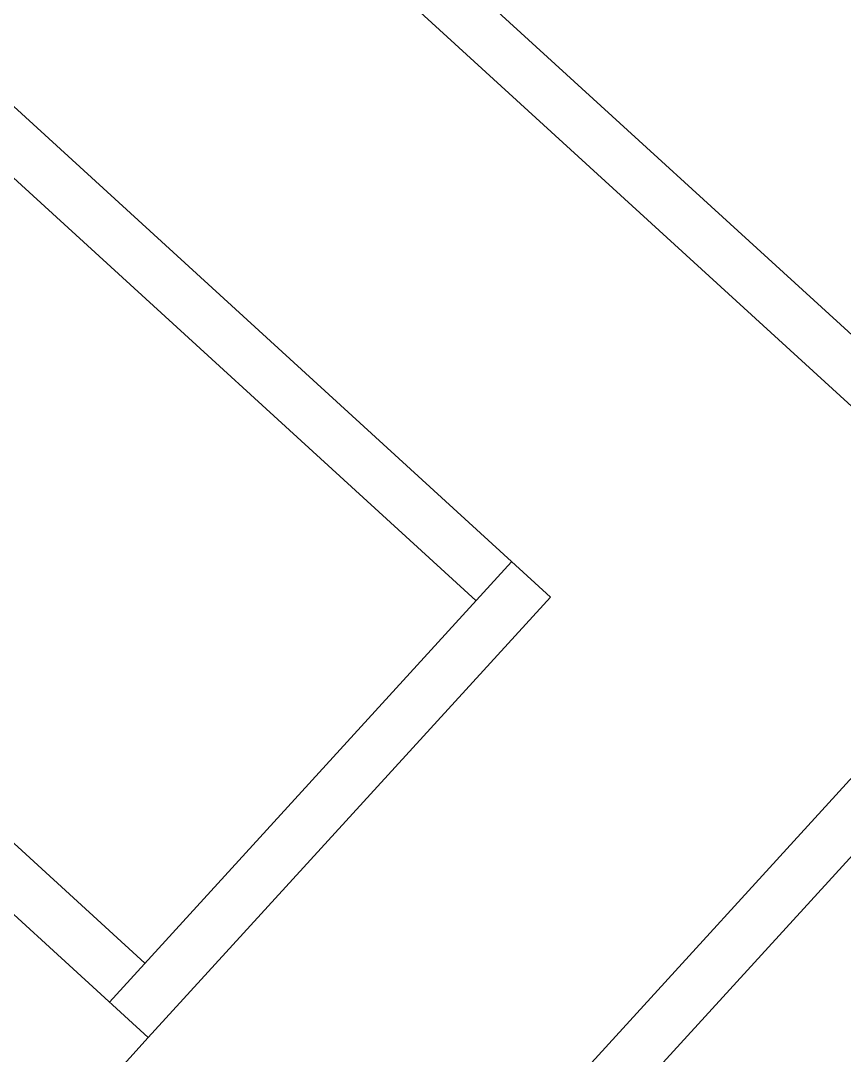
# Model space of a CAD drawing. Header units: metres. Extents: x 750 to 3116, y -341 to 1465.
# Drawn here: x 1557.487 to 1561.078, y 759.651 to 764.161 of the extents above; entities that cross this region are included whole.
import ezdxf

# ---------------------------------------------------------------- set-up
doc = ezdxf.new("R2010")
doc.units = ezdxf.units.M
doc.layers.add('Levels', color=252, linetype='Continuous', lineweight=5)
doc.layers.add('Wall ext', color=20, linetype='Continuous', lineweight=18)

msp = doc.modelspace()

# ---------------------------------------------------------------- linework, layer by layer
at = {"layer": 'Levels'}
msp.add_line((1556.2895, 757.8088), (1558.0433, 759.7283), dxfattribs=at)
at = {"layer": 'Wall ext'}
for p, q in [((1557.8117, 765.8051), (1562.0714, 761.9131)), ((1557.4868, 765.7905), (1562.086, 761.5881)), ((1556.475, 764.6831), (1559.7971, 761.6477)), ((1556.4896, 764.3582), (1559.4721, 761.6331)), ((1557.7611, 757.1957), (1563.1506, 763.0943)), ((1557.9309, 757.0405), (1563.3204, 762.9391)), ((1555.0461, 762.7783), (1558.0286, 760.0532)), ((1554.7212, 762.7637), (1558.0433, 759.7283)), ((1557.8735, 759.8834), (1559.6273, 761.8029)), ((1558.0433, 759.7283), (1559.7971, 761.6477))]:
    msp.add_line(p, q, dxfattribs=at)

doc.saveas('drawing.dxf')
